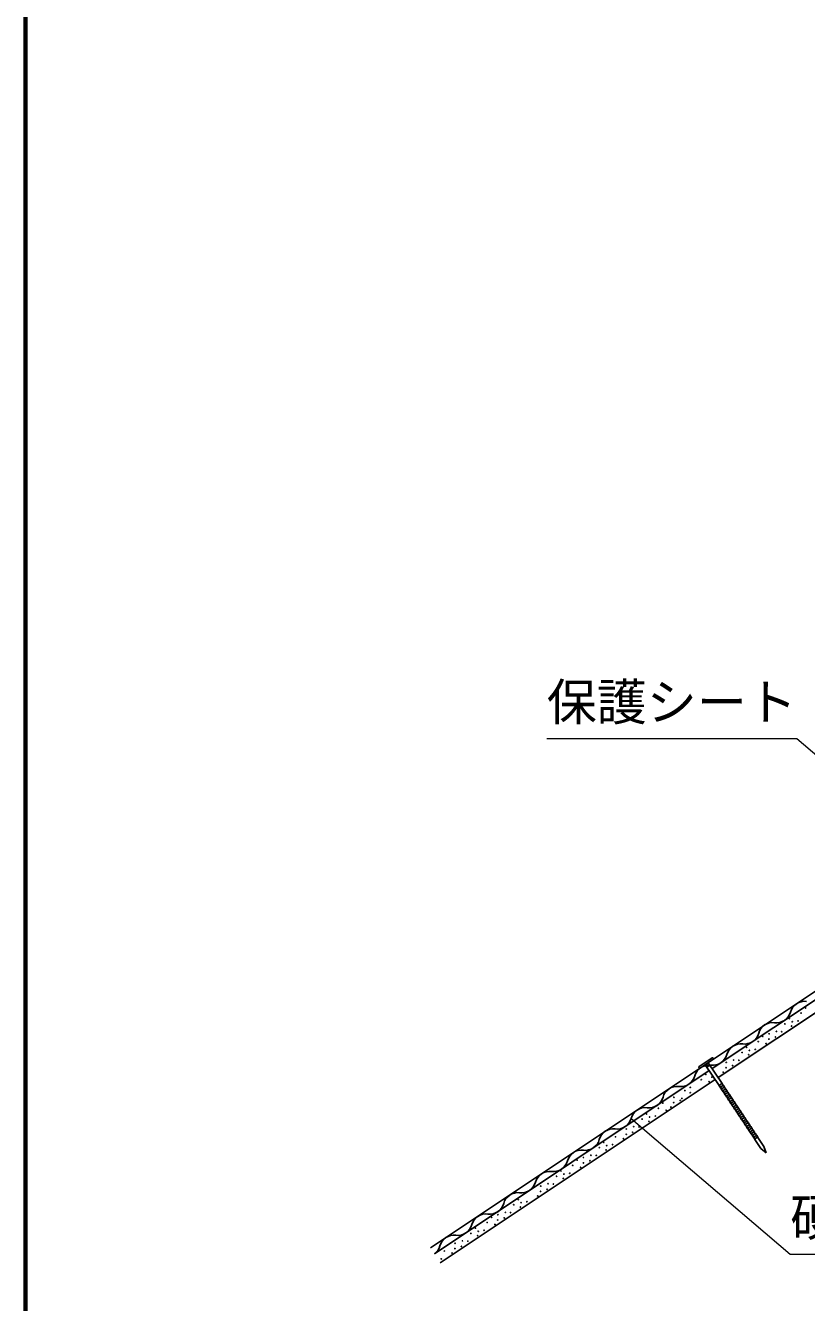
# Model space of a CAD drawing. Units: millimetres at full size, sheet at 1:20; details may follow other scales. Extents: x 200 to 11412, y 200 to 5825.
# Drawn here: x 200 to 1293, y 2309 to 4094 of the extents above; entities that cross this region are included whole.
import ezdxf
from ezdxf.enums import TextEntityAlignment as Align

# ---------------------------------------------------------------- set-up
doc = ezdxf.new("R2010")
doc.units = ezdxf.units.MM
doc.header["$LTSCALE"] = 20
for name, color, linetype, lineweight in [('C-STR', 7, 'Continuous', 25), ('C-STR-HTXT', 1, 'Continuous', 13), ('C-TTL', 2, 'Continuous', 70)]:
    doc.layers.add(name, color=color, linetype=linetype, lineweight=lineweight)
doc.styles.add('ＭＳ ゴシック', font='')
doc.styles.get('ＭＳ ゴシック').set_extended_font_data('MS Gothic')

msp = doc.modelspace()

# ---------------------------------------------------------------- linework, layer by layer
at = {"layer": 'C-STR'}
for p, q in [((3156.41, 3978.03), (766.75, 2384.93)), ((1160.75, 2635.54), (1572.62, 2910.11)), ((1580.94, 2897.63), (1169.07, 2623.06)), ((1160.88, 2650.68), (1142.57, 2638.47)), ((1162.26, 2648.6), (1143.96, 2636.39)), ((1174.6, 2614.76), (1155.19, 2643.88)), ((1162.54, 2649.98), (1162.26, 2650.4)), ((772.23, 2376.52), (1156.59, 2632.76)), ((1142.57, 2636.67), (1142.29, 2637.09)), ((1170.44, 2611.99), (1151.03, 2641.11)), ((1155.33, 2639.17), (1153.11, 2642.5)), ((1157.41, 2640.55), (1153.25, 2637.78)), ((1164.91, 2620.28), (780.43, 2363.96)), ((1175.02, 2615.04), (1170.03, 2611.71)), ((1170.72, 2611.57), (1170.03, 2611.71)), ((1172.11, 2609.49), (1170.72, 2611.57)), ((1176.68, 2612.54), (1171.69, 2609.21)), ((1172.39, 2609.08), (1171.69, 2609.21)), ((1173.77, 2607), (1172.39, 2609.08)), ((1178.35, 2610.05), (1173.36, 2606.72)), ((1174.88, 2614.34), (1175.02, 2615.04)), ((1176.27, 2612.26), (1174.88, 2614.34)), ((1180.01, 2607.55), (1175.02, 2604.22)), ((1176.55, 2611.85), (1176.68, 2612.54)), ((1177.93, 2609.77), (1176.55, 2611.85)), ((1178.21, 2609.35), (1178.35, 2610.05)), ((1179.6, 2607.27), (1178.21, 2609.35)), ((1179.87, 2606.86), (1180.01, 2607.55)), ((1174.05, 2606.58), (1173.36, 2606.72)), ((1175.44, 2604.5), (1174.05, 2606.58)), ((1175.71, 2604.08), (1175.02, 2604.22)), ((1177.1, 2602), (1175.71, 2604.08)), ((1181.68, 2605.05), (1176.68, 2601.73)), ((1177.38, 2601.59), (1176.68, 2601.73)), ((1178.76, 2599.51), (1177.38, 2601.59)), ((1183.34, 2602.56), (1178.35, 2599.23)), ((1179.04, 2599.09), (1178.35, 2599.23)), ((1180.43, 2597.01), (1179.04, 2599.09)), ((1181.26, 2604.78), (1179.87, 2606.86)), ((1185.01, 2600.06), (1180.01, 2596.73)), ((1180.71, 2596.59), (1180.01, 2596.73)), ((1182.09, 2594.51), (1180.71, 2596.59)), ((1181.54, 2604.36), (1181.68, 2605.05)), ((1182.93, 2602.28), (1181.54, 2604.36)), ((1186.67, 2597.57), (1181.68, 2594.24)), ((1182.37, 2594.1), (1181.68, 2594.24)), ((1183.76, 2592.02), (1182.37, 2594.1)), ((1183.2, 2601.86), (1183.34, 2602.56)), ((1184.59, 2599.78), (1183.2, 2601.86)), ((1188.33, 2595.07), (1183.34, 2591.74)), ((1184.03, 2591.6), (1183.34, 2591.74)), ((1185.42, 2589.52), (1184.03, 2591.6)), ((1184.87, 2599.37), (1185.01, 2600.06)), ((1186.25, 2597.29), (1184.87, 2599.37)), ((1190, 2592.57), (1185.01, 2589.24)), ((1186.53, 2596.87), (1186.67, 2597.57)), ((1187.92, 2594.79), (1186.53, 2596.87)), ((1191.66, 2590.08), (1186.67, 2586.75)), ((1188.19, 2594.38), (1188.33, 2595.07)), ((1189.58, 2592.3), (1188.19, 2594.38)), ((1189.86, 2591.88), (1190, 2592.57)), ((1191.25, 2589.8), (1189.86, 2591.88)), ((1191.52, 2589.38), (1191.66, 2590.08)), ((1185.7, 2589.11), (1185.01, 2589.24)), ((1187.09, 2587.03), (1185.7, 2589.11)), ((1187.36, 2586.61), (1186.67, 2586.75)), ((1188.75, 2584.53), (1187.36, 2586.61)), ((1193.33, 2587.58), (1188.33, 2584.25)), ((1189.03, 2584.11), (1188.33, 2584.25)), ((1190.41, 2582.03), (1189.03, 2584.11)), ((1194.99, 2585.08), (1190, 2581.76)), ((1190.69, 2581.62), (1190, 2581.76)), ((1192.08, 2579.54), (1190.69, 2581.62)), ((1192.91, 2587.3), (1191.52, 2589.38)), ((1196.65, 2582.59), (1191.66, 2579.26)), ((1192.36, 2579.12), (1191.66, 2579.26)), ((1193.74, 2577.04), (1192.36, 2579.12)), ((1193.19, 2586.89), (1193.33, 2587.58)), ((1194.57, 2584.81), (1193.19, 2586.89)), ((1198.32, 2580.09), (1193.33, 2576.76)), ((1194.02, 2576.63), (1193.33, 2576.76)), ((1195.41, 2574.55), (1194.02, 2576.63)), ((1194.85, 2584.39), (1194.99, 2585.08)), ((1196.24, 2582.31), (1194.85, 2584.39)), ((1199.98, 2577.6), (1194.99, 2574.27)), ((1195.68, 2574.13), (1194.99, 2574.27)), ((1197.07, 2572.05), (1195.68, 2574.13)), ((1196.52, 2581.89), (1196.65, 2582.59)), ((1197.9, 2579.81), (1196.52, 2581.89)), ((1201.65, 2575.1), (1196.65, 2571.77)), ((1197.35, 2571.63), (1196.65, 2571.77)), ((1198.73, 2569.55), (1197.35, 2571.63)), ((1198.18, 2579.4), (1198.32, 2580.09)), ((1199.57, 2577.32), (1198.18, 2579.4)), ((1203.31, 2572.6), (1198.32, 2569.28)), ((1199.84, 2576.9), (1199.98, 2577.6)), ((1201.23, 2574.82), (1199.84, 2576.9)), ((1201.51, 2574.41), (1201.65, 2575.1)), ((1202.89, 2572.33), (1201.51, 2574.41)), ((1203.17, 2571.91), (1203.31, 2572.6)), ((1204.56, 2569.83), (1203.17, 2571.91)), ((1199.01, 2569.14), (1198.32, 2569.28)), ((1200.4, 2567.06), (1199.01, 2569.14)), ((1204.97, 2570.11), (1199.98, 2566.78)), ((1200.68, 2566.64), (1199.98, 2566.78)), ((1202.06, 2564.56), (1200.68, 2566.64)), ((1206.64, 2567.61), (1201.65, 2564.28)), ((1202.34, 2564.14), (1201.65, 2564.28)), ((1203.73, 2562.06), (1202.34, 2564.14)), ((1208.3, 2565.12), (1203.31, 2561.79)), ((1204, 2561.65), (1203.31, 2561.79)), ((1205.39, 2559.57), (1204, 2561.65)), ((1204.84, 2569.41), (1204.97, 2570.11)), ((1206.22, 2567.33), (1204.84, 2569.41)), ((1209.97, 2562.62), (1204.97, 2559.29)), ((1205.67, 2559.15), (1204.97, 2559.29)), ((1207.05, 2557.07), (1205.67, 2559.15)), ((1206.5, 2566.92), (1206.64, 2567.61)), ((1207.89, 2564.84), (1206.5, 2566.92)), ((1211.63, 2560.12), (1206.64, 2556.79)), ((1207.33, 2556.66), (1206.64, 2556.79)), ((1208.72, 2554.58), (1207.33, 2556.66)), ((1208.16, 2564.42), (1208.3, 2565.12)), ((1209.55, 2562.34), (1208.16, 2564.42)), ((1213.29, 2557.63), (1208.3, 2554.3)), ((1209, 2554.16), (1208.3, 2554.3)), ((1210.38, 2552.08), (1209, 2554.16)), ((1209.83, 2561.93), (1209.97, 2562.62)), ((1211.21, 2559.85), (1209.83, 2561.93)), ((1214.96, 2555.13), (1209.97, 2551.8)), ((1211.49, 2559.43), (1211.63, 2560.12)), ((1212.88, 2557.35), (1211.49, 2559.43)), ((1213.16, 2556.93), (1213.29, 2557.63)), ((1214.54, 2554.85), (1213.16, 2556.93)), ((1214.82, 2554.44), (1214.96, 2555.13)), ((1216.21, 2552.36), (1214.82, 2554.44)), ((1210.66, 2551.66), (1209.97, 2551.8)), ((1212.05, 2549.58), (1210.66, 2551.66)), ((1216.62, 2552.63), (1211.63, 2549.31)), ((1212.32, 2549.17), (1211.63, 2549.31)), ((1213.71, 2547.09), (1212.32, 2549.17)), ((1218.29, 2550.14), (1213.29, 2546.81)), ((1213.99, 2546.67), (1213.29, 2546.81)), ((1215.38, 2544.59), (1213.99, 2546.67)), ((1219.95, 2547.64), (1214.96, 2544.31)), ((1215.65, 2544.18), (1214.96, 2544.31)), ((1217.04, 2542.1), (1215.65, 2544.18)), ((1216.48, 2551.94), (1216.62, 2552.63)), ((1217.87, 2549.86), (1216.48, 2551.94)), ((1221.62, 2545.15), (1216.62, 2541.82)), ((1217.32, 2541.68), (1216.62, 2541.82)), ((1218.7, 2539.6), (1217.32, 2541.68)), ((1218.15, 2549.44), (1218.29, 2550.14)), ((1219.54, 2547.36), (1218.15, 2549.44)), ((1223.28, 2542.65), (1218.29, 2539.32)), ((1218.98, 2539.18), (1218.29, 2539.32)), ((1220.37, 2537.1), (1218.98, 2539.18)), ((1219.81, 2546.95), (1219.95, 2547.64)), ((1221.2, 2544.87), (1219.81, 2546.95)), ((1224.94, 2540.15), (1219.95, 2536.83)), ((1220.64, 2536.69), (1219.95, 2536.83)), ((1229.1, 2524.01), (1220.64, 2536.69)), ((1221.48, 2544.45), (1221.62, 2545.15)), ((1222.86, 2542.37), (1221.48, 2544.45)), ((1223.14, 2541.96), (1223.28, 2542.65)), ((1224.53, 2539.88), (1223.14, 2541.96)), ((1224.8, 2539.46), (1224.94, 2540.15)), ((1233.26, 2526.78), (1224.8, 2539.46)), ((1229.1, 2524.01), (1236.31, 2517.69)), ((1233.26, 2526.78), (1236.31, 2517.69))]:
    msp.add_line(p, q, dxfattribs=at)
for centre in [(1291.55, 2720.56), (1262.54, 2698.09), (1268.81, 2705.4), (1272.86, 2701.06), (1280.98, 2702.35), (1285.28, 2713.25), (1231.65, 2680.62), (1240.38, 2684.26), (1249.26, 2679.83), (1250.79, 2687.56), (1258.24, 2687.19), (1272, 2694.99), (1208.91, 2665.46), (1212.96, 2661.12), (1221.07, 2662.41), (1225.37, 2673.31), (1236.3, 2670.59), (1240.23, 2676.84), (1180.47, 2644.32), (1190.89, 2647.62), (1198.33, 2647.25), (1202.63, 2658.15), (1212.09, 2655.05), (1151.77, 2627.37), (1176.39, 2630.65), (1180.32, 2636.9), (1189.35, 2639.89), (1130.23, 2609.25), (1145.49, 2620.06), (1156.42, 2617.33), (1160.35, 2623.59), (1107.25, 2595.5), (1116.13, 2591.08), (1118.46, 2594), (1122.75, 2604.9), (1130.08, 2601.83), (1069.12, 2572.27), (1085.58, 2580.12), (1091.86, 2587.43), (1096.51, 2577.4), (1103.17, 2581.83), (1107.1, 2588.09), (1051.1, 2554.43), (1058.55, 2554.06), (1062.84, 2564.96), (1072.3, 2561.86), (1073.17, 2567.93), (1081.29, 2569.22), (1025.68, 2540.18), (1036.6, 2537.46), (1040.54, 2543.71), (1040.69, 2551.13), (1049.56, 2546.7), (1002.94, 2525.02), (1009.21, 2532.34), (1012.4, 2521.92), (1013.26, 2527.99), (1021.38, 2529.28), (965.77, 2500.25), (972.05, 2507.56), (980.63, 2503.77), (980.78, 2511.19), (989.66, 2506.76), (991.2, 2514.49), (998.64, 2514.12), (943.03, 2485.09), (949.31, 2492.4), (952.49, 2481.98), (953.36, 2488.05), (961.47, 2489.34), (976.7, 2497.52), (920.87, 2471.25), (929.75, 2466.82), (931.29, 2474.56), (938.73, 2474.18), (889.4, 2452.46), (893.45, 2448.12), (901.57, 2449.4), (916.79, 2457.58), (920.72, 2463.83), (860.96, 2431.31), (871.38, 2434.62), (878.83, 2434.25), (883.12, 2445.15), (892.58, 2442.04), (829.49, 2412.52), (845.95, 2420.37), (852.23, 2427.68), (856.88, 2417.64), (860.81, 2423.89), (869.84, 2426.88), (811.47, 2394.68), (818.92, 2394.31), (823.21, 2405.21), (832.67, 2402.11), (833.54, 2408.18), (841.66, 2409.47), (786.04, 2380.43), (796.97, 2377.7), (800.9, 2383.96), (801.05, 2391.38), (809.93, 2386.95), (781.75, 2369.53)]:
    msp.add_circle(centre, 0.3, dxfattribs=at)
for centre, radius, start, end in [((1250.82, 2720.05), 20.38, 262.57791, 344.80209), ((1290.15, 2709.37), 20.38, 82.57791, 164.80209), ((1245.56, 2679.64), 20.38, 82.57791, 164.80209), ((1206.22, 2690.32), 20.38, 262.57791, 344.80209), ((1200.96, 2649.9), 20.38, 82.57791, 164.80209), ((1161.63, 2660.59), 20.38, 262.57791, 344.80209), ((1161.43, 2649.85), 1, 33.69, 123.69), ((1161.71, 2649.43), 1, 303.69, 33.69), ((1117.03, 2630.86), 20.38, 262.57791, 344.80209), ((1156.36, 2620.17), 20.38, 103.06574, 164.80209), ((1143.13, 2637.64), 1, 123.69, 213.69), ((1143.4, 2637.23), 1, 213.69, 303.69), ((1156.36, 2620.17), 20.38, 82.57791, 87.16535), ((1111.76, 2590.44), 20.38, 82.57791, 164.80209), ((1072.43, 2601.13), 20.38, 262.57791, 344.80209), ((1067.16, 2560.71), 20.38, 82.57791, 164.80209), ((1027.83, 2571.39), 20.38, 262.57791, 344.80209), ((983.23, 2541.66), 20.38, 262.57791, 344.80209), ((1022.57, 2530.98), 20.38, 82.57791, 164.80209), ((977.97, 2501.25), 20.38, 82.57791, 164.80209), ((938.64, 2511.93), 20.38, 262.57791, 344.80209), ((933.37, 2471.51), 20.38, 82.57791, 164.80209), ((894.04, 2482.2), 20.38, 262.57791, 344.80209), ((849.44, 2452.47), 20.38, 262.57791, 344.80209), ((888.77, 2441.78), 20.38, 82.57791, 164.80209), ((844.17, 2412.05), 20.38, 82.57791, 164.80209), ((804.84, 2422.73), 20.38, 262.57791, 344.80209), ((799.58, 2382.32), 20.38, 82.57791, 164.80209), ((760.24, 2393), 20.38, 305.73491, 344.80209)]:
    msp.add_arc(centre, radius, start, end, dxfattribs=at)
at = {"layer": 'C-STR-HTXT'}
for p, q in [((929.31, 3097.29), (1279.31, 3097.29)), ((1279.31, 3097.29), (1523.22, 2889.24)), ((1047.5, 2566.05), (1269.96, 2376.3)), ((1269.96, 2376.3), (2529.96, 2376.3))]:
    msp.add_line(p, q, dxfattribs=at)
at = {"layer": 'C-TTL'}
msp.add_lwpolyline([(200, 200), (8200, 200), (8200, 5740), (200, 5740)], close=True, dxfattribs=at)

# ---------------------------------------------------------------- texts
at = {"layer": 'C-STR-HTXT', "color": 7, "style": 'ＭＳ ゴシック'}
for s, p in [('保護シート', (929.31, 3107.29)), ('硬化層（ガラス長繊維・水硬化性樹脂）', (1269.96, 2386.3))]:
    msp.add_text(s, height=51.32, dxfattribs=at).set_placement(p, align=Align.BOTTOM_LEFT)

doc.saveas('drawing.dxf')
